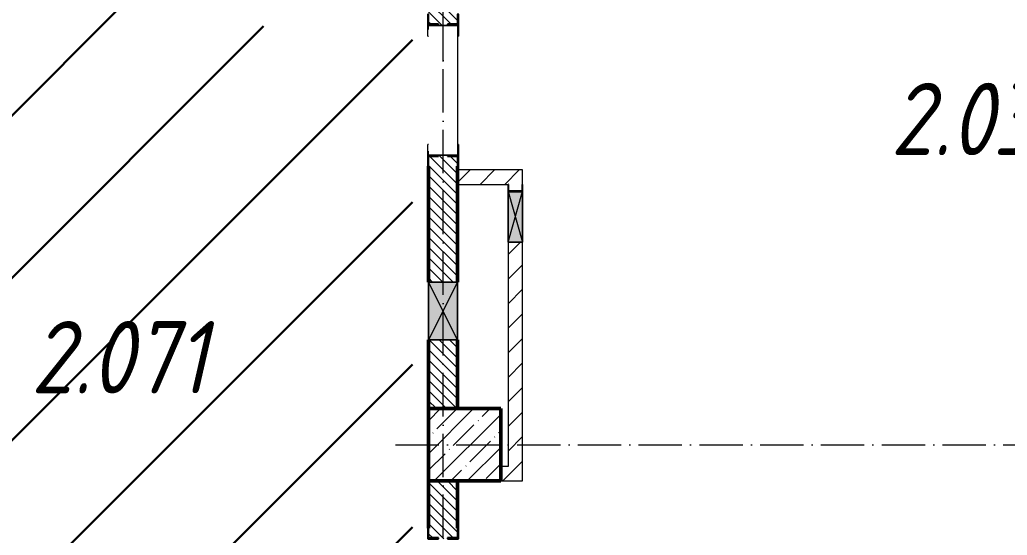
# Model space of a CAD drawing. Header units: millimetres. Extents: x 35697 to 388678, y -91946 to 171347.
# Drawn here: x 133684 to 140510, y 100420 to 103982 of the extents above; entities that cross this region are included whole.
import ezdxf

# ---------------------------------------------------------------- set-up
doc = ezdxf.new("R2010")
doc.units = ezdxf.units.MM
doc.linetypes.add('50_200_ШТРИХ_1Т_ш5_п1_п1_', pattern=[700, 500, -100, 0, -100])
for name, color, linetype, lineweight in [('2.1) ПГП окна 2.8 м', 5, 'Continuous', 30), ('3.1) ЖБ окна 1.2 м', 102, 'Continuous', 30), ('A-DETL-GENF-OTLN', 7, 'Continuous', 9), ('A-GENM-____-MCUT', 7, 'Continuous', 25), ('A-GENM-____-OTLN', 7, 'Continuous', 9), ('A-GENM-____-OTLN-1', 7, 'Continuous', 25), ('A-GLAZ-____-OTLN', 7, 'Continuous', 9), ('A-WALL-____-MCUT-2', 7, 'Continuous', 50), ('A-WALL-____-PATT-1', 7, 'Continuous', 9), ('A-WALL-FNSH-MCUT-1', 7, 'Continuous', 9), ('I-WALL-____-OTLN', 7, 'Continuous', 9), ('S-COLS-____-MCUT', 7, 'Continuous', 50), ('S-COLS-____-OTLN', 7, 'Continuous', 9), ('S-GRID-____-OTLN-1', 7, '50_200_ШТРИХ_1Т_ш5_п1_п1_', 9), ('Марки помещений', 7, 'Continuous', 9)]:
    doc.layers.add(name, color=color, linetype=linetype, lineweight=lineweight)
doc.styles.add('ISOCPEUR_I_3', font='isocpeui.ttf', dxfattribs={"width": 0.85, "height": 2.2})
pattern_1 = [(135, (43259.71, 63713.66), (-35.35534, -35.35534), [])]
pattern_2 = [(45, (43259.71, 63713.66), (-84.85281, 84.85281), [])]

# ---------------------------------------------------------------- blocks, each defined once
blk = doc.blocks.new('BSC_Колонна _Прямоугольная - 500х500-V31-АР1_План отверстий 2 этажа в осях 1-64_А-ГГ')
at = {"layer": 'S-COLS-____-OTLN'}
h = blk.add_hatch(dxfattribs=at)
h.set_pattern_fill('FP_60', color=256, style=0, pattern_type=2)
h.set_pattern_definition([(45, (-93500, -37331.04), (-114.04925, 114.04925), []), (45, (-93385.95, -37331.04), (-114.04925, 114.04925), [201.613, -40.323, 3.353, -36.97])])
h.paths.add_polyline_path([(-250, -250), (250, -250), (250, 250), (-250, 250)], flags=0)
at = {"layer": 'S-COLS-____-MCUT'}
for p, q in [((250, 250), (-250, 250)), ((-250, 250), (-250, -250)), ((250, -250), (250, 250)), ((-250, -250), (250, -250))]:
    blk.add_line(p, q, dxfattribs=at)
blk = doc.blocks.new('Фахверк_СКБ_Уголок - 200_3960-28268576-АР1_План отверстий 2 этажа в осях 1-64_А-ГГ')
at = {"layer": 'A-GENM-____-MCUT'}
for p, q in [((200, 156), (125, 156)), ((125, 156), (125, 81)), ((131, 81), (131, 150)), ((131, 150), (200, 150)), ((200, 150), (200, 156)), ((125, 81), (131, 81)), ((131, 19), (125, 19)), ((125, 19), (125, -56)), ((131, -50), (131, 19)), ((125, -56), (200, -56)), ((200, -50), (131, -50)), ((200, -56), (200, -50))]:
    blk.add_line(p, q, dxfattribs=at)
blk = doc.blocks.new('154_Стойка_СКБ_Уголок - СМ-2480_200-28346303-АР1_План отверстий 2 этажа в осях 1-64_А-ГГ')
at = {"layer": 'A-GENM-____-MCUT'}
for p, q in [((125, 156), (125, 81)), ((200, 156), (125, 156)), ((131, 81), (131, 150)), ((131, 150), (200, 150)), ((200, 150), (200, 156)), ((125, 81), (131, 81)), ((131, 19), (125, 19)), ((125, 19), (125, -56)), ((131, -50), (131, 19)), ((125, -56), (200, -56)), ((200, -50), (131, -50)), ((200, -56), (200, -50))]:
    blk.add_line(p, q, dxfattribs=at)
blk = doc.blocks.new('Стойка_Влож_Полоса боковая - Полоса-28213942-АР1_План отверстий 2 этажа в осях 1-64_А-ГГ')
at = {"layer": 'A-GENM-____-OTLN'}
for p, q in [((-5, 60), (0, 60)), ((-5, -60), (-5, 60)), ((0, 31), (0, -31)), ((0, -60), (-5, -60))]:
    blk.add_line(p, q, dxfattribs=at)
blk = doc.blocks.new('Стойка_Влож_Уголок_Опорный - Уголок-28213941-АР1_План отверстий 2 этажа в осях 1-64_А-ГГ')
at = {"layer": 'A-GENM-____-OTLN'}
for p, q in [((-212, -6), (-212, 0)), ((0, 0), (0, -6)), ((-212, -75), (-212, -6)), ((-212, -6), (-206, -6)), ((-6, -6), (0, -6)), ((0, -6), (0, -75)), ((-212, -75), (-206, -75)), ((-6, -75), (0, -75))]:
    blk.add_line(p, q, dxfattribs=at)
blk = doc.blocks.new('AR_Отверстие прямоугольное _в стене_ - AR_Отверстие прямоугольное _в стене__ОВ-36848196-АР1_План отверстий 2 этажа в осях 1-64_А-ГГ')
at = {"layer": 'A-GLAZ-____-OTLN'}
blk.add_hatch(color=256, dxfattribs=at).paths.add_polyline_path([(-175, -50), (175, -50), (175, 50), (-175, 50), (-175, -47)], flags=0)
at = {"layer": 'A-DETL-GENF-OTLN'}
for p, q in [((-175, -50), (-175, 50)), ((-175, 50), (175, 50)), ((175, 50), (-175, -50)), ((-175, 50), (175, -50)), ((175, 50), (-175, 50)), ((-175, 50), (-175, -50)), ((175, -50), (-175, -50)), ((-175, -50), (175, -50))]:
    blk.add_line(p, q, dxfattribs=at)
blk = doc.blocks.new('AR_Отверстие прямоугольное _в стене_ - AR_Отверстие прямоугольное _в стене__ОВ-36848373-АР1_План отверстий 2 этажа в осях 1-64_А-ГГ')
at = {"layer": 'A-GLAZ-____-OTLN'}
blk.add_hatch(color=256, dxfattribs=at).paths.add_polyline_path([(200, 100), (-200, 100), (-200, -100), (200, -100)], flags=0)
at = {"layer": 'A-DETL-GENF-OTLN'}
for p, q in [((-200, -100), (-200, 100)), ((-200, 100), (200, 100)), ((200, 100), (-200, -100)), ((-200, 100), (200, -100)), ((200, 100), (-200, 100)), ((-200, 100), (-200, -100)), ((200, 100), (200, -100)), ((200, -100), (200, 100)), ((200, -100), (-200, -100)), ((-200, -100), (200, -100))]:
    blk.add_line(p, q, dxfattribs=at)
blk = doc.blocks.new('154_Фахверк_СКБ_Швеллер - Тип_100_3960_зеркало-36793856-АР1_План отверстий 2 этажа в осях 1-64_А-ГГ')
at = {"layer": 'A-GENM-____-MCUT'}
for p, q in [((175, 50), (125, 50)), ((125, 50), (125, -50)), ((128, 47), (175, 47)), ((128, -47), (128, 47)), ((175, 47), (175, 50)), ((125, -50), (175, -50)), ((175, -47), (128, -47)), ((175, -50), (175, -47))]:
    blk.add_line(p, q, dxfattribs=at)
blk = doc.blocks.new('2этаж')
at = {"layer": 'S-GRID-____-OTLN-1', "color": 251, "ltscale": 0.6, "true_color": 0x636466}
for p, q in [((77758.3, 498997), (77758.3, 549908.8)), ((77758.3, 454533.3), (77758.3, 508896.9)), ((77429.6, 496347), (88482.7, 496347))]:
    blk.add_line(p, q, dxfattribs=at)

msp = doc.modelspace()

# ---------------------------------------------------------------- hatches: boundary and pattern name
at = {"layer": '2.1) ПГП окна 2.8 м'}
h = msp.add_hatch(dxfattribs=at)
h.set_pattern_fill('ANSI31', color=5, scale=250)
edge = h.paths.add_edge_path()
edge.add_arc((142258.9, 66444.5), 240, 0, 360)
edge = h.paths.add_edge_path()
edge.add_arc((140122.9, 75543.5), 240, 0, 360)
edge = h.paths.add_edge_path()
edge.add_arc((140122.9, 92549.1), 240, 0, 360)
edge = h.paths.add_edge_path()
edge.add_arc((139925.9, 103448.4), 240, 0, 360)
h.paths.add_polyline_path([(136397.7, 105682.7), (135847.7, 105682.7), (135847.7, 107306.7), (136397.7, 107306.7), (136397.7, 110432.7), (136459.7, 110738.7), (136459.7, 107000.7), (132209.7, 106500.7), (132209.7, 109338.7), (132321.7, 109532.7), (132321.7, 107306.7), (132621.7, 107306.7), (132621.7, 90006.7), (133221.7, 90006.7), (133221.7, 88794.7), (136397.7, 88794.7)])
edge = h.paths.add_edge_path(flags=16)
edge.add_arc((135395.7, 104177.1), 240, 0, 360)
h.paths.add_polyline_path([(136397.7, 88794.7), (133221.7, 88794.7), (133221.7, 86232.7), (132621.7, 83251.2), (132621.7, 69906.7), (133121.7, 69906.7), (133121.7, 62156.7), (136061.7, 62156.7), (136061.7, 62406.7), (136397.7, 88494.7)])
edge = h.paths.add_edge_path(flags=16)
edge.add_arc((134875.9, 76434.7), 240, 0, 360)
edge = h.paths.add_edge_path()
edge.add_arc((142332.9, 82335.2), 240, 0, 360)
h.paths.add_polyline_path([(141916.2, 82101.8), (142579.3, 82101.8), (142579.3, 82581.8), (141916.2, 82581.8)])
at = {"layer": 'A-WALL-____-PATT-1'}
h = msp.add_hatch(dxfattribs=at)
h.set_pattern_fill('FP_6', color=256, style=0, pattern_type=2)
h.set_pattern_definition(pattern_1)
h.paths.add_polyline_path([(136509.7, 101294.7), (136709.7, 101294.7), (136709.7, 101769.7), (136509.7, 101769.7)], flags=0)
h.paths.add_polyline_path([(136709.7, 102169.7), (136709.7, 103038.7), (136640.7, 103038.7), (136640.7, 103044.7), (136578.7, 103044.7), (136578.7, 103038.7), (136509.7, 103038.7), (136509.7, 102169.7), (136622.6, 102169.7)], flags=0)
h.paths.add_polyline_path([(136578.7, 103944.7), (136640.7, 103944.7), (136640.7, 103950.7), (136709.7, 103950.7), (136709.7, 106144.7), (136509.7, 106144.7), (136509.7, 103950.7), (136578.7, 103950.7)], flags=0)
h = msp.add_hatch(dxfattribs=at)
h.set_pattern_fill('FP_4', color=256, style=0, pattern_type=2)
h.set_pattern_definition(pattern_2)
h.paths.add_polyline_path([(137159.7, 102844.7), (137159.7, 102944.7), (136709.7, 102944.7), (136709.7, 102844.7), (137156.7, 102844.7)], flags=0)
h = msp.add_hatch(dxfattribs=at)
h.set_pattern_fill('FP_4', color=256, style=0, pattern_type=2)
h.set_pattern_definition(pattern_2)
h.paths.add_polyline_path([(137059.7, 100894.7), (137159.7, 100894.7), (137159.7, 102444.7), (137059.7, 102444.7), (137059.7, 102289.3)], flags=0)
h.paths.add_polyline_path([(137156.7, 102797.7), (137156.7, 102844.7), (137062.7, 102844.7), (137062.7, 102797.7)], flags=0)
h = msp.add_hatch(dxfattribs=at)
h.set_pattern_fill('FP_4', color=256, style=0, pattern_type=2)
h.set_pattern_definition(pattern_2)
h.paths.add_polyline_path([(137159.7, 100794.7), (137159.7, 100894.7), (137009.7, 100894.7), (137009.7, 100794.7)], flags=0)
h = msp.add_hatch(dxfattribs=at)
h.set_pattern_fill('FP_6', color=256, style=0, pattern_type=2)
h.set_pattern_definition(pattern_1)
h.paths.add_polyline_path([(136709.7, 98294.7), (136709.7, 98688.7), (136640.7, 98688.7), (136640.7, 98694.7), (136578.7, 98694.7), (136578.7, 98688.7), (136509.7, 98688.7), (136509.7, 98294.7), (136669.7, 98294.7)], flags=0)
h.paths.add_polyline_path([(136640.7, 100394.7), (136640.7, 100400.7), (136709.7, 100400.7), (136709.7, 100794.7), (136509.7, 100794.7), (136509.7, 100400.7), (136578.7, 100400.7), (136578.7, 100394.7)], flags=0)

# ---------------------------------------------------------------- linework, layer by layer
at = {"layer": 'A-WALL-____-MCUT-2'}
for p, q in [((136509.7, 102969.7), (136509.7, 102169.7)), ((136709.7, 102169.7), (136709.7, 102969.7)), ((136509.7, 101769.7), (136509.7, 101294.7)), ((136709.7, 101294.7), (136709.7, 101769.7)), ((136509.7, 100794.7), (136509.7, 100469.7)), ((136709.7, 100469.7), (136709.7, 100794.7))]:
    msp.add_line(p, q, dxfattribs=at)
at = {"layer": 'A-WALL-FNSH-MCUT-1'}
for p, q in [((137159.7, 102944.7), (136709.7, 102944.7)), ((137159.7, 102844.7), (137159.7, 102944.7)), ((136709.7, 102844.7), (137059.7, 102844.7)), ((137059.7, 102444.7), (137059.7, 100894.7)), ((137159.7, 100794.7), (137159.7, 102444.7)), ((137059.7, 100894.7), (137009.7, 100894.7)), ((137009.7, 100794.7), (137159.7, 100794.7))]:
    msp.add_line(p, q, dxfattribs=at)
at = {"layer": 'I-WALL-____-OTLN'}
for p, q in [((136509.7, 103914.7), (136509.7, 103944.7)), ((136709.7, 103944.7), (136709.7, 103044.7)), ((136509.7, 103044.7), (136509.7, 103074.7))]:
    msp.add_line(p, q, dxfattribs=at)

# ---------------------------------------------------------------- block references
at = {"layer": '3.1) ЖБ окна 1.2 м'}
msp.add_blockref('2этаж', (58851.4, -395302.3), dxfattribs=at)
at = {"layer": 'A-GENM-____-OTLN'}
msp.add_blockref('Стойка_Влож_Уголок_Опорный - Уголок-28213941-АР1_План отверстий 2 этажа в осях 1-64_А-ГГ', (136715.7, 103944.7), dxfattribs=at)
for name, p, rotation in [('Стойка_Влож_Полоса боковая - Полоса-28213942-АР1_План отверстий 2 этажа в осях 1-64_А-ГГ', (136609.7, 103944.7), 89.99999999999991), ('Стойка_Влож_Уголок_Опорный - Уголок-28213941-АР1_План отверстий 2 этажа в осях 1-64_А-ГГ', (136503.7, 103044.7), 180), ('Стойка_Влож_Полоса боковая - Полоса-28213942-АР1_План отверстий 2 этажа в осях 1-64_А-ГГ', (136609.7, 103044.7), 269.9999999999999)]:
    msp.add_blockref(name, p, dxfattribs=dict(at, rotation=rotation))
at = {"layer": 'A-GENM-____-OTLN-1'}
for name, p, rotation in [('154_Стойка_СКБ_Уголок - СМ-2480_200-28346303-АР1_План отверстий 2 этажа в осях 1-64_А-ГГ', (136659.7, 103819.7), 89.9999999999999), ('154_Стойка_СКБ_Уголок - СМ-2480_200-28346303-АР1_План отверстий 2 этажа в осях 1-64_А-ГГ', (136559.7, 103169.7), 269.9999999999999), ('154_Фахверк_СКБ_Швеллер - Тип_100_3960_зеркало-36793856-АР1_План отверстий 2 этажа в осях 1-64_А-ГГ', (137109.7, 102669.7), 89.99999999999659), ('Фахверк_СКБ_Уголок - 200_3960-28268576-АР1_План отверстий 2 этажа в осях 1-64_А-ГГ', (136659.7, 100269.7), 89.9999999999999)]:
    msp.add_blockref(name, p, dxfattribs=dict(at, rotation=rotation))
at = {"layer": 'A-GLAZ-____-OTLN'}
for name, p, rotation in [('AR_Отверстие прямоугольное _в стене_ - AR_Отверстие прямоугольное _в стене__ОВ-36848196-АР1_План отверстий 2 этажа в осях 1-64_А-ГГ', (137109.7, 102619.7), 89.99999999999659), ('AR_Отверстие прямоугольное _в стене_ - AR_Отверстие прямоугольное _в стене__ОВ-36848373-АР1_План отверстий 2 этажа в осях 1-64_А-ГГ', (136609.7, 101969.7), 269.9999999999999)]:
    msp.add_blockref(name, p, dxfattribs=dict(at, rotation=rotation))
at = {"layer": 'S-COLS-____-OTLN'}
msp.add_blockref('BSC_Колонна _Прямоугольная - 500х500-V31-АР1_План отверстий 2 этажа в осях 1-64_А-ГГ', (136759.7, 101044.7), dxfattribs=at)

# ---------------------------------------------------------------- texts
at = {"layer": 'Марки помещений', "char_height": 500, "attachment_point": 1, "style": 'ISOCPEUR_I_3'}
for s, insert, width in [('2.036', (139703.4, 103546.4), 785.654), ('2.071', (133761.1, 101900.1), 737.552)]:
    msp.add_mtext(s, dxfattribs=dict(at, insert=insert, width=width))

doc.saveas('drawing.dxf')
